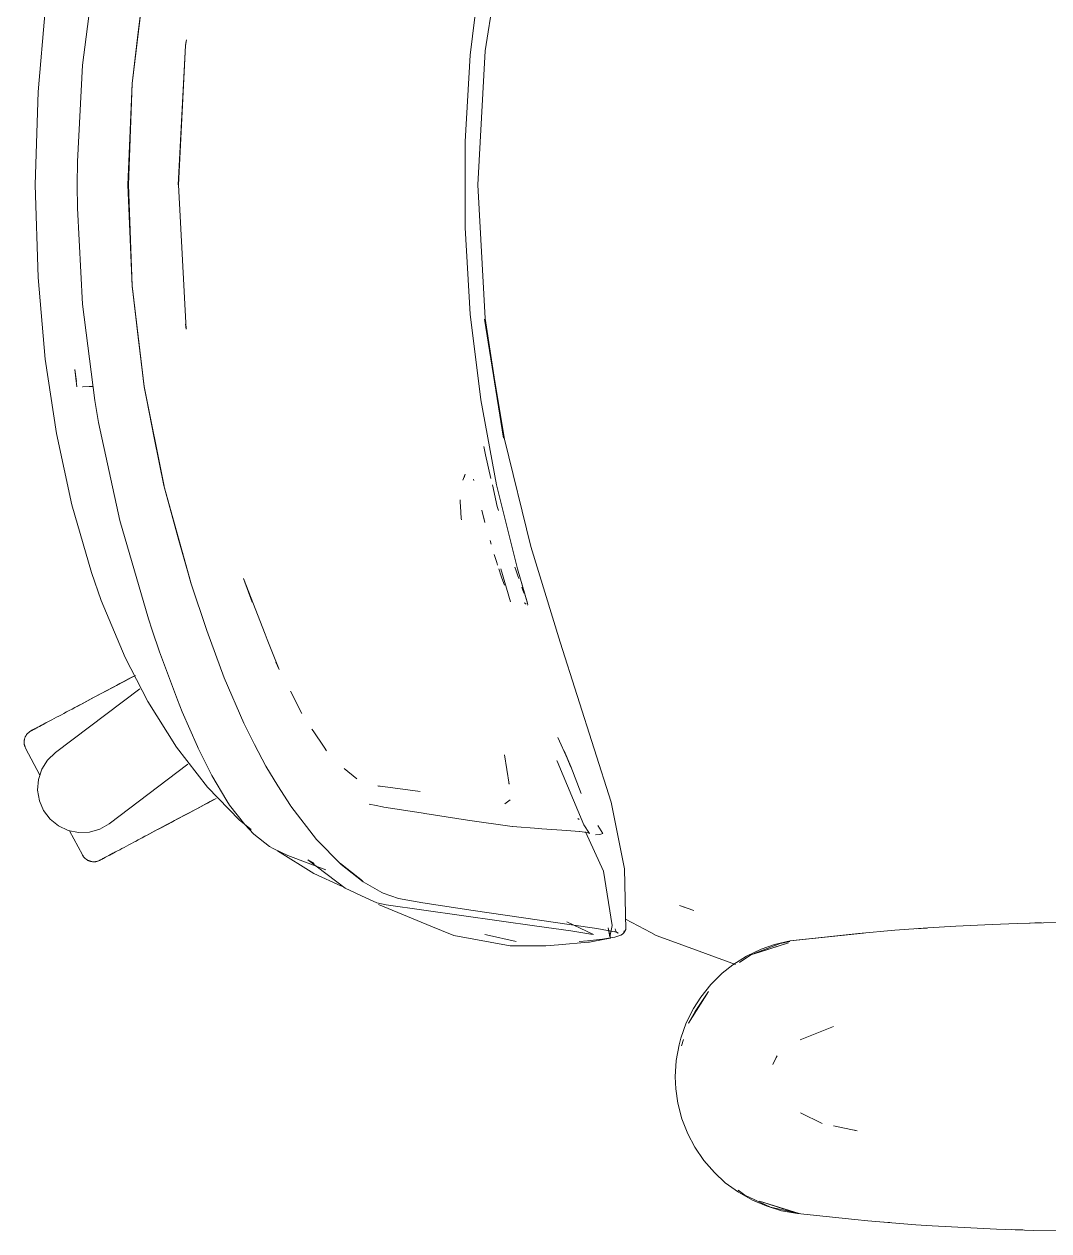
# Model space of a CAD drawing. Header units: millimetres. Extents: x 79795 to 317870, y -36033 to 97293.
# Drawn here: x 178321.5 to 178642.9, y 20429.8 to 20808.5 of the extents above; entities that cross this region are included whole.
import ezdxf

# ---------------------------------------------------------------- set-up
doc = ezdxf.new("R2010")
doc.units = ezdxf.units.MM
doc.header["$MEASUREMENT"] = 0
doc.layers.add('G-IMPT', color=8, linetype='CONTINUOUS', lineweight=9)
doc.layers.add('I-FURN', color=8, linetype='CONTINUOUS', lineweight=9)

msp = doc.modelspace()

# ---------------------------------------------------------------- linework, layer by layer
at = {"layer": 'G-IMPT'}
for p, q in [((178472.13, 20838.02), (178466.13, 20800.1)), ((178339.82, 20795.63), (178343.63, 20825.8)), ((178464.73, 20825.67), (178461.44, 20798.75)), ((178355.34, 20789.93), (178359.17, 20821.53)), ((178355.38, 20789.89), (178359.17, 20821.45)), ((178359.17, 20821.45), (178357.22, 20805.97)), ((178328.08, 20812.83), (178325.82, 20787.26)), ((178355.38, 20789.89), (178357.22, 20805.97)), ((178369.78, 20758.12), (178372.11, 20801.84)), ((178369.84, 20758.12), (178372.11, 20801.84)), ((178372.11, 20801.84), (178372.37, 20803.62)), ((178372.11, 20801.84), (178372.34, 20803.15)), ((178372.39, 20803.39), (178372.34, 20803.15)), ((178459.78, 20771.68), (178461.44, 20798.75)), ((178466.13, 20800.1), (178463.77, 20758.12)), ((178338.21, 20765.43), (178339.82, 20795.63)), ((178325.82, 20787.26), (178324.97, 20758.12)), ((178355.34, 20789.93), (178354.01, 20758.12)), ((178355.38, 20789.89), (178354.24, 20758.12)), ((178354.71, 20775), (178355.38, 20789.89)), ((178354.71, 20775), (178354.24, 20758.12)), ((178459.78, 20771.68), (178459.78, 20744.56)), ((178338.21, 20765.43), (178338.11, 20758.12)), ((178324.97, 20758.12), (178325.82, 20728.98)), ((178338.21, 20750.8), (178338.11, 20758.12)), ((178354.01, 20758.12), (178355.34, 20726.3)), ((178355.38, 20726.34), (178354.24, 20758.12)), ((178354.71, 20741.23), (178354.24, 20758.12)), ((178369.84, 20758.12), (178372.34, 20712.78)), ((178466.13, 20716.13), (178463.77, 20758.12)), ((178338.21, 20750.8), (178339.82, 20720.6)), ((178355.38, 20726.34), (178354.71, 20741.23)), ((178459.78, 20744.56), (178461.44, 20717.49)), ((178325.82, 20728.98), (178328.08, 20703.4)), ((178355.34, 20726.3), (178359.17, 20694.71)), ((178357.22, 20710.26), (178355.38, 20726.34)), ((178355.38, 20726.34), (178359.17, 20694.79)), ((178339.82, 20720.6), (178343.63, 20690.43)), ((178464.73, 20690.57), (178461.44, 20717.49)), ((178472.13, 20678.22), (178465.87, 20715.96)), ((178465.87, 20715.96), (178471.87, 20678.59)), ((178466.13, 20716.13), (178471.87, 20678.59)), ((178372.34, 20712.78), (178372.11, 20714.39)), ((178372.11, 20714.39), (178372.34, 20713.08)), ((178372.39, 20712.84), (178372.34, 20713.08)), ((178357.22, 20710.26), (178359.17, 20694.79)), ((178328.08, 20703.4), (178331.57, 20679.99)), ((178337.99, 20694.7), (178337.33, 20700.12)), ((178337.9, 20696.35), (178337.33, 20700.12)), ((178339.75, 20694.67), (178341.84, 20694.75)), ((178339.75, 20694.67), (178339.86, 20694.67)), ((178343.08, 20694.79), (178341.84, 20694.75)), ((178359.17, 20694.79), (178362.27, 20678.68)), ((178359.17, 20694.79), (178365.38, 20663.54)), ((178365.38, 20663.54), (178359.17, 20694.71)), ((178343.63, 20690.43), (178344.82, 20683.51)), ((178469.67, 20663.9), (178464.73, 20690.57)), ((178344.82, 20683.51), (178351.48, 20652.72)), ((178336.39, 20657.62), (178331.57, 20679.99)), ((178365.34, 20663.66), (178362.27, 20678.68)), ((178480.44, 20644.53), (178472.13, 20678.22)), ((178465.71, 20675.94), (178466.19, 20673.31)), ((178466.19, 20673.31), (178467.89, 20665.89)), ((178459.78, 20667.3), (178459.09, 20665.36)), ((178459.78, 20667.3), (178459.56, 20666.26)), ((178462.45, 20665.7), (178462.58, 20665.29)), ((178370, 20646.41), (178365.34, 20663.66)), ((178365.34, 20663.66), (178373.77, 20633.25)), ((178365.34, 20663.66), (178373.73, 20633.16)), ((178468.35, 20663.91), (178469.9, 20657.16)), ((178469.67, 20663.9), (178476.21, 20637.58)), ((178458.24, 20659.21), (178458.25, 20658.51)), ((178458.35, 20657.14), (178458.25, 20658.51)), ((178342.56, 20636.38), (178336.39, 20657.62)), ((178458.35, 20657.14), (178458.62, 20653.43)), ((178466.04, 20652.08), (178465.05, 20655.94)), ((178469.9, 20657.16), (178470.24, 20655.88)), ((178360.43, 20621.89), (178351.48, 20652.72)), ((178458.62, 20653.43), (178458.66, 20652.95)), ((178466.04, 20652.08), (178465.65, 20653.61)), ((178370, 20646.41), (178373.77, 20633.25)), ((178467.95, 20645.29), (178467.62, 20646.41)), ((178480.44, 20644.53), (178489.62, 20614.56)), ((178469.73, 20639.5), (178468.94, 20642)), ((178469.98, 20638.72), (178469.73, 20639.5)), ((178345.64, 20627.64), (178342.56, 20636.38)), ((178471.13, 20635.28), (178470.36, 20637.59)), ((178471.02, 20637.59), (178474.05, 20627.16)), ((178471.13, 20635.28), (178471.38, 20634.57)), ((178475.58, 20637.58), (178475.43, 20638.04)), ((178475.58, 20637.58), (178476.32, 20635.36)), ((178476.21, 20637.58), (178479.48, 20626.36)), ((178476.21, 20637.58), (178479.27, 20627.05)), ((178476.21, 20637.58), (178479.33, 20626.76)), ((178476.61, 20634.55), (178476.32, 20635.36)), ((178378.73, 20618.24), (178373.73, 20633.16)), ((178390.32, 20634.5), (178393.05, 20627.07)), ((178390.32, 20634.5), (178397.04, 20617.05)), ((178472.14, 20632.4), (178471.38, 20634.57)), ((178477.59, 20631.8), (178477.94, 20630.83)), ((178345.64, 20627.64), (178353.15, 20609.67)), ((178477.94, 20630.83), (178478.34, 20629.76)), ((178478.39, 20626.9), (178479, 20626.51)), ((178478.39, 20626.9), (178478.6, 20626.75)), ((178479.27, 20627.05), (178479.33, 20626.76)), ((178479.48, 20626.36), (178479.35, 20626.12)), ((178360.43, 20621.89), (178361.62, 20618.29)), ((178363.96, 20611.47), (178361.62, 20618.29)), ((178378.73, 20618.24), (178384.19, 20603.37)), ((178397.04, 20617.05), (178397.7, 20615.33)), ((178397.7, 20615.33), (178401.42, 20606)), ((178489.62, 20614.56), (178505.61, 20564.32)), ((178353.15, 20609.67), (178360.24, 20595.89)), ((178363.96, 20611.47), (178369.56, 20596.39)), ((178401.42, 20606), (178400.42, 20608.24)), ((178384.19, 20603.37), (178390.37, 20589.14)), ((178408.6, 20592.16), (178405.05, 20599.13)), ((178360.24, 20595.89), (178369.22, 20581.6)), ((178371.04, 20592.71), (178369.56, 20596.39)), ((178375.81, 20581.76), (178371.04, 20592.71)), ((178393.76, 20582.41), (178390.37, 20589.14)), ((178412.13, 20586.69), (178411.73, 20587.27)), ((178415.62, 20581.56), (178412.13, 20586.69)), ((178393.76, 20582.41), (178397.33, 20575.62)), ((178491.91, 20577.88), (178488.87, 20584.59)), ((178369.22, 20581.6), (178379.02, 20569)), ((178375.81, 20581.76), (178376.03, 20581.31)), ((178380.04, 20573.3), (178376.03, 20581.31)), ((178415.62, 20581.56), (178416.37, 20580.45)), ((178473.58, 20569.97), (178472.18, 20579.13)), ((178492.94, 20575.29), (178490.91, 20580.41)), ((178492.93, 20575.5), (178490.92, 20580.4)), ((178490.92, 20580.4), (178492.94, 20575.29)), ((178401.09, 20569.39), (178397.33, 20575.62)), ((178421.9, 20574.92), (178425.8, 20571.59)), ((178488.64, 20577.14), (178488.56, 20577.34)), ((178497.07, 20557.16), (178488.64, 20577.14)), ((178492.93, 20575.5), (178496.19, 20567.03)), ((178380.04, 20573.3), (178380.34, 20572.7)), ((178380.34, 20572.7), (178385.07, 20564.7)), ((178388.98, 20558.7), (178379.02, 20569)), ((178401.09, 20569.39), (178404.98, 20563.3)), ((178445.75, 20567.64), (178432.39, 20569.42)), ((178432.39, 20569.42), (178432.86, 20569.28)), ((178473.58, 20569.97), (178473.54, 20570.32)), ((178385.94, 20563.41), (178385.07, 20564.7)), ((178390.65, 20557.28), (178385.94, 20563.41)), ((178404.98, 20563.3), (178405.15, 20563.04)), ((178429.71, 20563.72), (178431.87, 20563.26)), ((178431.87, 20563.26), (178433.86, 20562.84)), ((178473.94, 20565.02), (178472.3, 20563.74)), ((178509.81, 20543.36), (178505.61, 20564.32)), ((178413.17, 20552.6), (178405.15, 20563.04)), ((178434.32, 20562.77), (178433.86, 20562.84)), ((178446.05, 20560.96), (178434.32, 20562.77)), ((178446.05, 20560.96), (178446.66, 20560.87)), ((178447.17, 20560.79), (178446.66, 20560.87)), ((178460.52, 20558.67), (178447.17, 20560.79)), ((178388.98, 20558.7), (178392.66, 20555.7)), ((178393.55, 20554.26), (178390.65, 20557.28)), ((178460.52, 20558.67), (178474.59, 20556.64)), ((178474.67, 20556.63), (178474.59, 20556.64)), ((178474.67, 20556.63), (178482.92, 20556.01)), ((178482.92, 20556.01), (178483.9, 20555.94)), ((178483.9, 20555.94), (178491.76, 20555.38)), ((178495.62, 20558.88), (178495.18, 20559.15)), ((178498.83, 20554.49), (178497.07, 20557.16)), ((178503.04, 20554.49), (178501.45, 20556.95)), ((178501.45, 20556.95), (178502.98, 20554.47)), ((178502.98, 20554.47), (178501.49, 20556.94)), ((178398.41, 20550.4), (178393.55, 20554.26)), ((178413.17, 20552.6), (178420.9, 20544.7)), ((178491.76, 20555.38), (178495.64, 20555.09)), ((178495.72, 20555.08), (178495.64, 20555.09)), ((178495.72, 20555.08), (178498.1, 20554.78)), ((178503.18, 20542.66), (178497.57, 20555.01)), ((178498.11, 20554.78), (178498.1, 20554.78)), ((178498.11, 20554.78), (178498.83, 20554.49)), ((178500.75, 20554.02), (178502.1, 20554.19)), ((178502.1, 20554.19), (178502.98, 20554.47)), ((178503.04, 20554.49), (178502.98, 20554.47)), ((178398.41, 20550.4), (178399.55, 20549.78)), ((178399.55, 20549.78), (178401.99, 20548.61)), ((178412.35, 20541.97), (178400.9, 20549.09)), ((178401.99, 20548.61), (178404.21, 20547.54)), ((178416.12, 20543.03), (178404.21, 20547.54)), ((178410.46, 20546.26), (178412.5, 20545.1)), ((178410.46, 20546.26), (178422.17, 20537.32)), ((178420.69, 20545.01), (178427.64, 20539.61)), ((178420.69, 20545.01), (178424.27, 20542.2)), ((178427.87, 20539.28), (178420.9, 20544.7)), ((178420.98, 20537.99), (178412.35, 20541.97)), ((178427.64, 20539.61), (178424.27, 20542.2)), ((178503.18, 20542.66), (178505.9, 20525.61)), ((178509.81, 20543.36), (178510.19, 20524.38)), ((178428.69, 20534.28), (178422.17, 20537.32)), ((178427.87, 20539.28), (178433.7, 20536)), ((178428.69, 20534.28), (178432.06, 20532.71)), ((178433.7, 20536), (178434.12, 20535.78)), ((178438.92, 20534.03), (178434.12, 20535.78)), ((178438.92, 20534.03), (178446.59, 20532.73)), ((178435.05, 20532.07), (178432.06, 20532.71)), ((178432.61, 20532.23), (178449.06, 20525.43)), ((178482.26, 20525.39), (178435.05, 20532.07)), ((178462.35, 20530.33), (178446.59, 20532.73)), ((178493.23, 20525.78), (178462.35, 20530.33)), ((178527.07, 20531.9), (178531.53, 20530.27)), ((178527.07, 20531.9), (178527.65, 20531.64)), ((178531.53, 20530.27), (178527.65, 20531.64)), ((178449.06, 20525.43), (178452.43, 20524.04)), ((178482.26, 20525.39), (178492.93, 20523.95)), ((178500.11, 20522.76), (178491.71, 20526.75)), ((178501.08, 20524.67), (178493.23, 20525.78)), ((178505.21, 20522.03), (178505.9, 20525.61)), ((178510.13, 20527.56), (178518.03, 20523.42)), ((178604.93, 20524.83), (178613.8, 20525.39)), ((178625.11, 20525.93), (178613.8, 20525.39)), ((178625.11, 20525.93), (178632.99, 20526.23)), ((178645.29, 20526.52), (178632.99, 20526.23)), ((178636.86, 20526.31), (178638.52, 20526.39)), ((178638.52, 20526.39), (178640.59, 20526.39)), ((178456.29, 20522.44), (178452.43, 20524.04)), ((178473.98, 20519.21), (178456.29, 20522.44)), ((178466.54, 20522.66), (178465.97, 20522.81)), ((178475.85, 20520.62), (178466.54, 20522.66)), ((178494.22, 20523.74), (178492.93, 20523.95)), ((178494.22, 20523.74), (178499.25, 20522.9)), ((178500.11, 20522.76), (178499.25, 20522.9)), ((178507.35, 20523.56), (178501.08, 20524.67)), ((178503.12, 20521.18), (178505.45, 20521.62)), ((178503.53, 20521.44), (178506.81, 20521.97)), ((178504.72, 20524.9), (178505.21, 20522.03)), ((178504.72, 20524.9), (178505.45, 20521.62)), ((178506.73, 20523.73), (178507.35, 20523.56)), ((178506.73, 20523.73), (178507.82, 20523.17)), ((178508.68, 20522.52), (178506.81, 20521.97)), ((178506.92, 20524.6), (178507, 20524.11)), ((178507.32, 20523.56), (178507, 20524.11)), ((178507.32, 20523.56), (178507.82, 20523.17)), ((178508.68, 20522.52), (178509.21, 20522.84)), ((178509.21, 20522.84), (178509.59, 20523.34)), ((178510.19, 20524.38), (178509.59, 20523.34)), ((178509.72, 20523.96), (178509.59, 20523.34)), ((178509.59, 20523.34), (178509.61, 20523.41)), ((178509.72, 20523.96), (178509.61, 20523.41)), ((178518.03, 20523.42), (178519.79, 20522.5)), ((178525.76, 20520.31), (178519.79, 20522.5)), ((178561.81, 20520.77), (178584.76, 20523.22)), ((178561.81, 20520.77), (178583.24, 20523.12)), ((178584.76, 20523.22), (178564.63, 20521.1)), ((178583.24, 20523.12), (178594.64, 20524.1)), ((178604.93, 20524.83), (178594.64, 20524.1)), ((178602.89, 20524.7), (178601.47, 20524.56)), ((178602.89, 20524.7), (178604.79, 20524.79)), ((178473.98, 20519.21), (178480.95, 20519.18)), ((178480.95, 20519.18), (178485.12, 20519.18)), ((178489.08, 20519.52), (178485.12, 20519.18)), ((178498.4, 20520.33), (178489.08, 20519.52)), ((178498.23, 20520.84), (178495.64, 20520.63)), ((178502.92, 20521.36), (178498.23, 20520.84)), ((178498.4, 20520.33), (178498.87, 20520.37)), ((178498.87, 20520.37), (178503.12, 20521.18)), ((178503.53, 20521.44), (178502.92, 20521.36)), ((178544.62, 20513.39), (178525.76, 20520.31)), ((178548.13, 20515.97), (178552.71, 20518.16)), ((178549.46, 20516.37), (178561.31, 20520.18)), ((178558.68, 20519.97), (178550.49, 20516.77)), ((178552.16, 20517.27), (178561.31, 20520.18)), ((178552.71, 20518.16), (178556.85, 20519.61)), ((178561.81, 20520.77), (178556.85, 20519.61)), ((178561.73, 20520.55), (178558.68, 20519.97)), ((178561.81, 20520.77), (178564.63, 20521.1)), ((178548.13, 20515.97), (178543.81, 20513.24)), ((178549.46, 20516.37), (178545.88, 20513.94)), ((178549.46, 20516.37), (178552.16, 20517.27)), ((178536.89, 20507.07), (178540.5, 20510.62)), ((178540.5, 20510.62), (178543.81, 20513.24)), ((178536.89, 20507.07), (178533.71, 20503.1)), ((178529.85, 20494.94), (178536.17, 20504.89)), ((178531.44, 20499.55), (178533.71, 20503.1)), ((178532.01, 20498.62), (178536.17, 20504.89)), ((178529.2, 20495.04), (178531.44, 20499.55)), ((178529.2, 20495.04), (178527.49, 20490.27)), ((178529.85, 20494.94), (178532.01, 20498.62)), ((178575.33, 20493.87), (178564.9, 20489.72)), ((178526.04, 20483.19), (178526.92, 20488.14)), ((178526.92, 20488.14), (178527.49, 20490.27)), ((178528.29, 20489.83), (178527.67, 20487.8)), ((178556.36, 20481.98), (178557.38, 20484.2)), ((178557.38, 20484.2), (178557.67, 20484.65)), ((178525.75, 20478.15), (178526.04, 20483.19)), ((178525.75, 20478.15), (178525.92, 20474.3)), ((178526.57, 20469.79), (178525.92, 20474.3)), ((178526.57, 20469.79), (178527.83, 20464.92)), ((178529.66, 20460.21), (178527.83, 20464.92)), ((178565, 20466.77), (178571.78, 20463.5)), ((178582.83, 20461.17), (178575.39, 20462.74)), ((178582, 20461.33), (178582.83, 20461.17)), ((178531.85, 20456.05), (178529.66, 20460.21)), ((178531.85, 20456.05), (178534.68, 20451.88)), ((178534.68, 20451.88), (178538, 20448.04)), ((178541.44, 20444.88), (178538, 20448.04)), ((178541.44, 20444.88), (178545.53, 20441.88)), ((178545.48, 20442.57), (178547.59, 20440.98)), ((178549.97, 20439.37), (178545.53, 20441.88)), ((178555.66, 20437.24), (178547.59, 20440.98)), ((178549.97, 20439.37), (178554.21, 20437.56)), ((178564.63, 20435.2), (178552.16, 20439.03)), ((178552.16, 20439.03), (178561.31, 20436.12)), ((178554.21, 20437.56), (178559.07, 20436.09)), ((178555.66, 20437.24), (178564.06, 20435.33)), ((178564.11, 20435.2), (178559.07, 20436.09)), ((178564.63, 20435.2), (178561.31, 20436.12)), ((178582.04, 20433.29), (178564.11, 20435.2)), ((178586.17, 20432.95), (178582.04, 20433.29)), ((178601.22, 20431.7), (178586.17, 20432.95)), ((178593.04, 20432.35), (178591.37, 20432.52)), ((178601.22, 20431.7), (178606.31, 20431.37)), ((178606.31, 20431.37), (178620.45, 20430.56)), ((178626.48, 20430.31), (178620.45, 20430.56)), ((178626.48, 20430.31), (178638.23, 20429.92)), ((178631.36, 20430.17), (178633.3, 20430.06)), ((178633.3, 20430.06), (178634.79, 20430.05)), ((178646.65, 20429.75), (178638.23, 20429.92))]:
    msp.add_line(p, q, dxfattribs=at)
at = {"layer": 'I-FURN'}
for p, q in [((178351.02, 20601.26), (178350.02, 20600.73)), ((178350.48, 20600.98), (178351.48, 20601.51)), ((178352.02, 20601.8), (178351.02, 20601.26)), ((178351.48, 20601.51), (178352.48, 20602.04)), ((178353.01, 20602.32), (178352.02, 20601.8)), ((178352.48, 20602.04), (178353.47, 20602.57)), ((178354, 20602.85), (178353.01, 20602.32)), ((178353.47, 20602.57), (178354.45, 20603.09)), ((178354.98, 20603.37), (178354, 20602.85)), ((178354.45, 20603.09), (178355.43, 20603.61)), ((178355.95, 20603.88), (178354.98, 20603.37)), ((178355.43, 20603.61), (178356.39, 20604.12)), ((178331.25, 20579.87), (178357.75, 20599.84)), ((178342.5, 20596.74), (178343.48, 20597.26)), ((178344.01, 20597.54), (178343.03, 20597.02)), ((178343.48, 20597.26), (178344.47, 20597.78)), ((178345, 20598.07), (178344.01, 20597.54)), ((178344.47, 20597.78), (178345.46, 20598.31)), ((178346, 20598.6), (178345, 20598.07)), ((178345.46, 20598.31), (178346.46, 20598.84)), ((178347, 20599.13), (178346, 20598.6)), ((178346.46, 20598.84), (178347.46, 20599.37)), ((178348.01, 20599.66), (178347, 20599.13)), ((178347.46, 20599.37), (178348.47, 20599.91)), ((178349.01, 20600.2), (178348.01, 20599.66)), ((178348.47, 20599.91), (178349.47, 20600.44)), ((178350.02, 20600.73), (178349.01, 20600.2)), ((178349.47, 20600.44), (178350.48, 20600.98)), ((178336.49, 20593.54), (178335.62, 20593.08)), ((178337.37, 20594.01), (178336.49, 20593.54)), ((178338.28, 20594.49), (178337.37, 20594.01)), ((178337.79, 20594.23), (178338.7, 20594.71)), ((178339.2, 20594.98), (178338.28, 20594.49)), ((178338.7, 20594.71), (178339.63, 20595.21)), ((178340.14, 20595.48), (178339.2, 20594.98)), ((178339.63, 20595.21), (178340.58, 20595.71)), ((178341.09, 20595.99), (178340.14, 20595.48)), ((178340.58, 20595.71), (178341.53, 20596.22)), ((178342.05, 20596.5), (178341.09, 20595.99)), ((178341.53, 20596.22), (178342.5, 20596.74)), ((178343.03, 20597.02), (178342.05, 20596.5)), ((178329.54, 20589.84), (178328.91, 20589.51)), ((178330.2, 20590.2), (178329.54, 20589.84)), ((178330.9, 20590.57), (178330.2, 20590.2)), ((178331.62, 20590.95), (178330.9, 20590.57)), ((178332.37, 20591.35), (178331.62, 20590.95)), ((178333.15, 20591.76), (178332.37, 20591.35)), ((178333.95, 20592.19), (178333.15, 20591.76)), ((178334.77, 20592.62), (178333.95, 20592.19)), ((178335.62, 20593.08), (178334.77, 20592.62)), ((178322.44, 20585.76), (178322.55, 20585.88)), ((178322.55, 20585.88), (178322.66, 20585.99)), ((178322.66, 20585.99), (178322.78, 20586.11)), ((178322.78, 20586.11), (178322.9, 20586.21)), ((178322.9, 20586.21), (178323.03, 20586.31)), ((178323.03, 20586.31), (178323.16, 20586.41)), ((178323.16, 20586.41), (178323.29, 20586.5)), ((178323.29, 20586.5), (178323.42, 20586.59)), ((178323.42, 20586.59), (178323.56, 20586.67)), ((178323.56, 20586.67), (178323.6, 20586.69)), ((178323.6, 20586.69), (178323.62, 20586.7)), ((178323.61, 20586.69), (178323.6, 20586.69)), ((178323.65, 20586.71), (178323.61, 20586.69)), ((178323.62, 20586.7), (178323.68, 20586.73)), ((178323.73, 20586.76), (178323.65, 20586.71)), ((178323.68, 20586.73), (178323.78, 20586.78)), ((178323.85, 20586.82), (178323.73, 20586.76)), ((178323.78, 20586.78), (178323.92, 20586.86)), ((178324.02, 20586.91), (178323.85, 20586.82)), ((178323.92, 20586.86), (178324.1, 20586.95)), ((178324.22, 20587.01), (178324.02, 20586.91)), ((178324.1, 20586.95), (178324.32, 20587.07)), ((178324.46, 20587.14), (178324.22, 20587.01)), ((178324.32, 20587.07), (178324.58, 20587.21)), ((178324.74, 20587.29), (178324.46, 20587.14)), ((178324.58, 20587.21), (178324.88, 20587.36)), ((178325.06, 20587.46), (178324.74, 20587.29)), ((178324.88, 20587.36), (178325.21, 20587.54)), ((178325.41, 20587.65), (178325.06, 20587.46)), ((178325.21, 20587.54), (178325.59, 20587.74)), ((178325.8, 20587.86), (178325.41, 20587.65)), ((178325.59, 20587.74), (178326, 20587.96)), ((178326.23, 20588.09), (178325.8, 20587.86)), ((178326, 20587.96), (178326.44, 20588.2)), ((178326.7, 20588.33), (178326.23, 20588.09)), ((178326.44, 20588.2), (178326.93, 20588.45)), ((178327.2, 20588.6), (178326.7, 20588.33)), ((178326.93, 20588.45), (178327.44, 20588.73)), ((178327.74, 20588.88), (178327.2, 20588.6)), ((178327.44, 20588.73), (178327.99, 20589.02)), ((178328.31, 20589.19), (178327.74, 20588.88)), ((178327.99, 20589.02), (178328.58, 20589.33)), ((178328.91, 20589.51), (178328.31, 20589.19)), ((178321.47, 20583.25), (178321.48, 20583.42)), ((178321.47, 20583.09), (178321.47, 20583.25)), ((178321.47, 20582.93), (178321.47, 20583.09)), ((178321.48, 20582.77), (178321.47, 20582.93)), ((178321.48, 20583.42), (178321.49, 20583.58)), ((178321.5, 20582.61), (178321.48, 20582.77)), ((178321.49, 20583.58), (178321.51, 20583.74)), ((178321.52, 20582.45), (178321.5, 20582.61)), ((178321.51, 20583.74), (178321.54, 20583.89)), ((178321.55, 20582.29), (178321.52, 20582.45)), ((178321.54, 20583.89), (178321.57, 20584.05)), ((178321.59, 20582.14), (178321.55, 20582.29)), ((178321.57, 20584.05), (178321.61, 20584.21)), ((178321.63, 20581.98), (178321.59, 20582.14)), ((178321.61, 20584.21), (178321.66, 20584.36)), ((178321.66, 20584.36), (178321.71, 20584.51)), ((178321.71, 20584.51), (178321.77, 20584.67)), ((178321.77, 20584.67), (178321.83, 20584.81)), ((178321.83, 20584.81), (178321.9, 20584.96)), ((178321.9, 20584.96), (178321.98, 20585.1)), ((178321.98, 20585.1), (178322.06, 20585.24)), ((178322.06, 20585.24), (178322.15, 20585.37)), ((178322.15, 20585.37), (178322.24, 20585.51)), ((178322.24, 20585.51), (178322.34, 20585.63)), ((178322.34, 20585.63), (178322.44, 20585.76)), ((178321.68, 20581.83), (178321.63, 20581.98)), ((178321.74, 20581.68), (178321.68, 20581.83)), ((178321.8, 20581.53), (178321.74, 20581.68)), ((178321.86, 20581.38), (178321.8, 20581.53)), ((178321.94, 20581.24), (178321.86, 20581.38)), ((178321.94, 20581.24), (178326.41, 20572.83)), ((178328.82, 20577.53), (178331.25, 20579.87)), ((178325.96, 20571.47), (178327.02, 20574.67)), ((178327.02, 20574.67), (178328.82, 20577.53)), ((178372.87, 20576.19), (178348.09, 20557.52)), ((178325.69, 20568.11), (178325.96, 20571.47)), ((178326.24, 20564.78), (178325.69, 20568.11)), ((178327.56, 20561.68), (178326.24, 20564.78)), ((178377.54, 20563.27), (178376.57, 20562.75)), ((178377.02, 20562.99), (178377.99, 20563.5)), ((178378.5, 20563.78), (178377.54, 20563.27)), ((178377.99, 20563.5), (178378.94, 20564.01)), ((178379.44, 20564.28), (178378.5, 20563.78)), ((178378.94, 20564.01), (178379.87, 20564.51)), ((178380.37, 20564.77), (178379.44, 20564.28)), ((178379.87, 20564.51), (178380.8, 20565)), ((178381.29, 20565.26), (178380.37, 20564.77)), ((178380.8, 20565), (178381.7, 20565.48)), ((178329.59, 20558.98), (178327.56, 20561.68)), ((178370.61, 20559.58), (178369.6, 20559.05)), ((178370.06, 20559.29), (178371.07, 20559.83)), ((178371.61, 20560.12), (178370.61, 20559.58)), ((178371.07, 20559.83), (178372.07, 20560.36)), ((178372.62, 20560.65), (178371.61, 20560.12)), ((178372.07, 20560.36), (178373.08, 20560.89)), ((178373.61, 20561.18), (178372.62, 20560.65)), ((178373.08, 20560.89), (178374.07, 20561.42)), ((178374.61, 20561.71), (178373.61, 20561.18)), ((178374.07, 20561.42), (178375.06, 20561.95)), ((178375.6, 20562.23), (178374.61, 20561.71)), ((178375.06, 20561.95), (178376.05, 20562.47)), ((178376.57, 20562.75), (178375.6, 20562.23)), ((178376.05, 20562.47), (178377.02, 20562.99)), ((178332.21, 20556.85), (178329.59, 20558.98)), ((178335.26, 20555.41), (178332.21, 20556.85)), ((178345.17, 20555.83), (178341.94, 20554.88)), ((178348.09, 20557.52), (178345.17, 20555.83)), ((178362.17, 20555.1), (178363.13, 20555.6)), ((178363.65, 20555.88), (178362.69, 20555.37)), ((178363.13, 20555.6), (178364.1, 20556.12)), ((178364.62, 20556.4), (178363.65, 20555.88)), ((178364.1, 20556.12), (178365.08, 20556.64)), ((178365.61, 20556.92), (178364.62, 20556.4)), ((178365.08, 20556.64), (178366.06, 20557.16)), ((178366.6, 20557.45), (178365.61, 20556.92)), ((178366.06, 20557.16), (178367.06, 20557.69)), ((178367.6, 20557.98), (178366.6, 20557.45)), ((178367.06, 20557.69), (178368.06, 20558.22)), ((178368.6, 20558.51), (178367.6, 20557.98)), ((178368.06, 20558.22), (178369.06, 20558.76)), ((178369.6, 20559.05), (178368.6, 20558.51)), ((178369.06, 20558.76), (178370.06, 20559.29)), ((178338.56, 20554.74), (178335.26, 20555.41)), ((178335.72, 20555.32), (178339.75, 20547.74)), ((178341.94, 20554.88), (178338.56, 20554.74)), ((178355.11, 20551.34), (178355.92, 20551.77)), ((178355.92, 20551.77), (178356.75, 20552.22)), ((178357.21, 20552.46), (178356.37, 20552.01)), ((178356.75, 20552.22), (178357.61, 20552.67)), ((178358.08, 20552.92), (178357.21, 20552.46)), ((178357.61, 20552.67), (178358.49, 20553.14)), ((178358.97, 20553.39), (178358.08, 20552.92)), ((178358.49, 20553.14), (178359.38, 20553.61)), ((178359.88, 20553.87), (178358.97, 20553.39)), ((178359.38, 20553.61), (178360.3, 20554.1)), ((178360.8, 20554.36), (178359.88, 20553.87)), ((178360.3, 20554.1), (178361.23, 20554.59)), ((178361.74, 20554.86), (178360.8, 20554.36)), ((178361.23, 20554.59), (178362.17, 20555.1)), ((178362.69, 20555.37), (178361.74, 20554.86)), ((178348.8, 20547.98), (178348.3, 20547.72)), ((178348.52, 20547.84), (178349.04, 20548.11)), ((178349.33, 20548.27), (178348.8, 20547.98)), ((178349.04, 20548.11), (178349.59, 20548.41)), ((178349.9, 20548.57), (178349.33, 20548.27)), ((178349.59, 20548.41), (178350.17, 20548.72)), ((178350.17, 20548.72), (178350.79, 20549.04)), ((178350.79, 20549.04), (178351.44, 20549.39)), ((178351.44, 20549.39), (178352.12, 20549.75)), ((178352.12, 20549.75), (178352.82, 20550.12)), ((178352.82, 20550.12), (178353.56, 20550.52)), ((178353.56, 20550.52), (178354.32, 20550.92)), ((178354.32, 20550.92), (178355.11, 20551.34)), ((178339.77, 20547.7), (178339.75, 20547.74)), ((178339.85, 20547.56), (178339.77, 20547.7)), ((178339.93, 20547.42), (178339.85, 20547.56)), ((178340.03, 20547.29), (178339.93, 20547.42)), ((178340.12, 20547.16), (178340.03, 20547.29)), ((178340.22, 20547.03), (178340.12, 20547.16)), ((178340.33, 20546.91), (178340.22, 20547.03)), ((178340.44, 20546.8), (178340.33, 20546.91)), ((178340.56, 20546.68), (178340.44, 20546.8)), ((178340.68, 20546.58), (178340.56, 20546.68)), ((178340.8, 20546.47), (178340.68, 20546.58)), ((178340.93, 20546.38), (178340.8, 20546.47)), ((178341.06, 20546.28), (178340.93, 20546.38)), ((178341.2, 20546.2), (178341.06, 20546.28)), ((178341.33, 20546.11), (178341.2, 20546.2)), ((178341.48, 20546.04), (178341.33, 20546.11)), ((178341.62, 20545.97), (178341.48, 20546.04)), ((178341.77, 20545.9), (178341.62, 20545.97)), ((178341.92, 20545.85), (178341.77, 20545.9)), ((178342.07, 20545.79), (178341.92, 20545.85)), ((178342.23, 20545.75), (178342.07, 20545.79)), ((178342.38, 20545.71), (178342.23, 20545.75)), ((178342.54, 20545.67), (178342.38, 20545.71)), ((178342.7, 20545.65), (178342.54, 20545.67)), ((178342.86, 20545.62), (178342.7, 20545.65)), ((178343.02, 20545.61), (178342.86, 20545.62)), ((178343.18, 20545.6), (178343.02, 20545.61)), ((178343.34, 20545.6), (178343.18, 20545.6)), ((178343.5, 20545.6), (178343.34, 20545.6)), ((178343.66, 20545.61), (178343.5, 20545.6)), ((178343.82, 20545.63), (178343.66, 20545.61)), ((178343.98, 20545.66), (178343.82, 20545.63)), ((178344.14, 20545.69), (178343.98, 20545.66)), ((178344.3, 20545.72), (178344.14, 20545.69)), ((178344.45, 20545.77), (178344.3, 20545.72)), ((178344.61, 20545.81), (178344.45, 20545.77)), ((178344.76, 20545.87), (178344.61, 20545.81)), ((178344.91, 20545.93), (178344.76, 20545.87)), ((178345.06, 20546), (178344.91, 20545.93)), ((178345.2, 20546.07), (178345.06, 20546)), ((178345.25, 20546.1), (178345.2, 20546.07)), ((178345.2, 20546.07), (178345.22, 20546.08)), ((178345.2, 20546.07), (178345.2, 20546.07)), ((178345.22, 20546.08), (178345.28, 20546.11)), ((178345.33, 20546.14), (178345.25, 20546.1)), ((178345.28, 20546.11), (178345.38, 20546.17)), ((178345.45, 20546.2), (178345.33, 20546.14)), ((178345.38, 20546.17), (178345.52, 20546.24)), ((178345.61, 20546.29), (178345.45, 20546.2)), ((178345.52, 20546.24), (178345.7, 20546.34)), ((178345.81, 20546.4), (178345.61, 20546.29)), ((178345.7, 20546.34), (178345.92, 20546.45)), ((178346.05, 20546.53), (178345.81, 20546.4)), ((178345.92, 20546.45), (178346.18, 20546.59)), ((178346.33, 20546.67), (178346.05, 20546.53)), ((178346.18, 20546.59), (178346.47, 20546.75)), ((178346.65, 20546.84), (178346.33, 20546.67)), ((178346.47, 20546.75), (178346.81, 20546.93)), ((178347.01, 20547.03), (178346.65, 20546.84)), ((178346.81, 20546.93), (178347.18, 20547.13)), ((178347.4, 20547.24), (178347.01, 20547.03)), ((178347.18, 20547.13), (178347.59, 20547.34)), ((178347.83, 20547.47), (178347.4, 20547.24)), ((178347.59, 20547.34), (178348.04, 20547.58)), ((178348.3, 20547.72), (178347.83, 20547.47)), ((178348.04, 20547.58), (178348.52, 20547.84))]:
    msp.add_line(p, q, dxfattribs=at)

doc.saveas('drawing.dxf')
